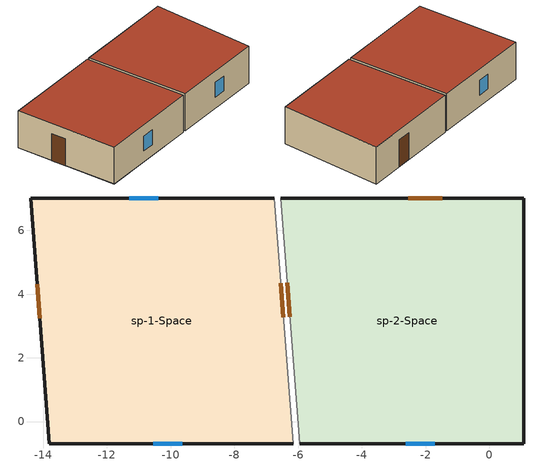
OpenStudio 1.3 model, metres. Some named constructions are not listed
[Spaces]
sp-1-Space
 floor ground: -6.75,7.02 -6.16,-0.71 -13.8,-0.71 -14.4,7.02 z0
 wall outside (Basic Wall:Generic - 8"): -6.75,7.02 -14.4,7.02 -13.8,-0.71 -6.16,-0.71 z0:3.05
 wall to sp-2-Space (Basic Wall:Generic - 8"): -6.16,-0.71 -6.75,7.02 z0:3.05
 window (2fdc3f7c-ca3a-48e5-8fcc-d3c66b0a97e4): -10.39,7.02 -11.31,7.02 / -10.55,-0.71 -9.63,-0.71 z0.91:2.13
 door inside: -6.47,3.28 -6.55,4.34 z0:2.21
 door: -14.19,4.31 -14.11,3.24 z0:2.21
 roof outside: -6.75,7.02 -14.4,7.02 -13.8,-0.71 -6.16,-0.71 z3.05
sp-2-Space
 floor ground: 1.09,7.02 1.09,-0.71 -5.96,-0.71 -6.55,7.02 z0
 wall outside (Basic Wall:Generic - 8"): -5.96,-0.71 1.09,-0.71 1.09,7.02 -6.55,7.02 z0:3.05
 window (2fdc3f7c-ca3a-48e5-8fcc-d3c66b0a97e4): -2.62,-0.71 -1.71,-0.71 z0.91:2.13
 door: -1.48,7.02 -2.54,7.02 z0:2.21
 door inside: -6.35,4.36 -6.26,3.29 z0:2.21
 roof outside: 1.09,7.02 -6.55,7.02 -5.96,-0.71 1.09,-0.71 z3.05
[Construction]
Basic Wall:Generic - 8": Default Wall
[Material]
Default Wall: Roughness=MediumRough; Thickness=0.666667; Conductivity=123; Density=123; Specific Heat=123
[Space]
sp-1-Space; sp-2-Space; sp-3-Space; sp-4-Space
